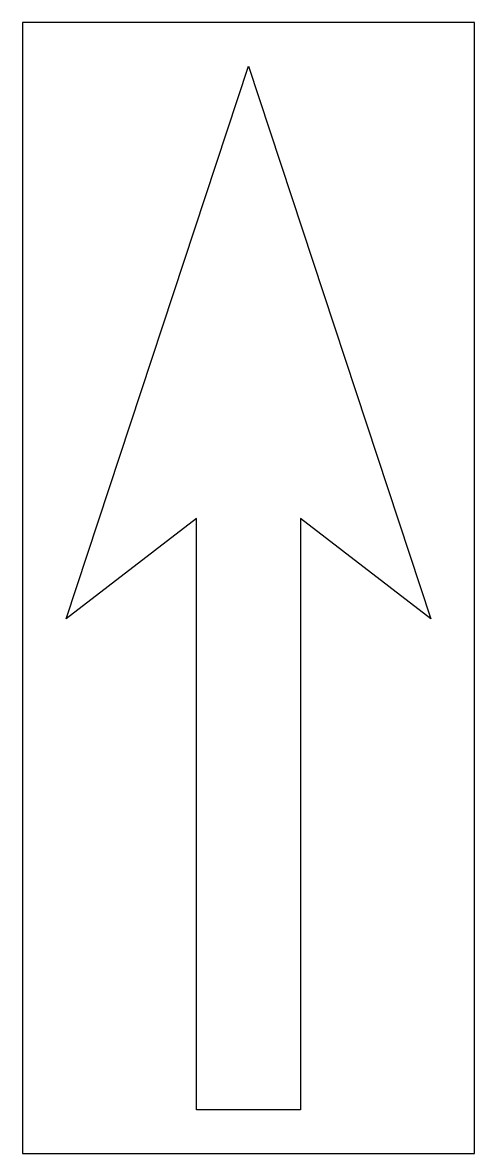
# Model space of a CAD drawing. Extents: x 0 to 52, y 0 to 130.
import ezdxf

# ---------------------------------------------------------------- set-up
doc = ezdxf.new("R2010")
doc.units = 0
doc.layers.add('CUT', color=7, linetype='Continuous')
doc.layers.add('OUTSIDE', color=1, linetype='Continuous')

msp = doc.modelspace()

# ---------------------------------------------------------------- linework, layer by layer
at = {"layer": 'CUT'}
msp.add_lwpolyline([(32.0023, 72.9976), (32.0023, 5.0044), (20.0084, 5.0044), (20.0084, 72.9976), (5.0055, 61.4627), (26.0053, 124.9956), (46.9945, 61.4627)], close=True, dxfattribs=at)
at = {"layer": 'OUTSIDE'}
msp.add_lwpolyline([(0, 0), (52, 0), (52, 130), (0, 130)], close=True, dxfattribs=at)

doc.saveas('drawing.dxf')
